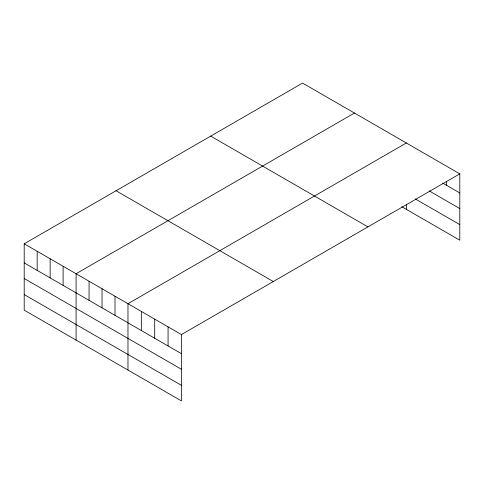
<?xml version="1.0" encoding="UTF-8"?>
<svg xmlns="http://www.w3.org/2000/svg" width="484" height="484" viewBox="0 0 484 484"><rect width="100%" height="100%" fill="white"/><g stroke="black" fill="none" stroke-linecap="round" stroke-linejoin="round"><path stroke-width="0.73" d="M401.799 206.722L459.8 240.209L459.8 173.859L302.567 83.079L24.2 243.791L24.2 310.141L181.433 400.921L181.433 334.571L24.2 243.791M354.451 113.038L76.085 273.75L76.085 340.101M406.342 142.992L127.976 303.704L127.976 370.054M181.433 334.571L459.8 173.859M442.618 183.049L459.8 192.971M429.254 190.92L459.8 208.562M415.248 198.9L459.8 224.618M210.703 136.113L367.937 226.893M116.063 190.756L273.297 281.537M24.2 262.903L181.433 353.683M24.2 278.494L181.433 369.274M24.2 294.556L181.433 385.331M446.436 181.579L446.436 185.257M406.342 204.151L406.342 209.342M168.069 326.851L168.069 345.969M154.705 319.137L154.705 338.249M141.34 311.424L141.34 330.536M115.004 296.214L115.004 315.332M102.033 288.724L102.033 307.842M89.062 281.234L89.062 300.352M63.114 266.26L63.114 285.372M50.142 258.771L50.142 277.883M37.171 251.281L37.171 270.393"/></g></svg>
